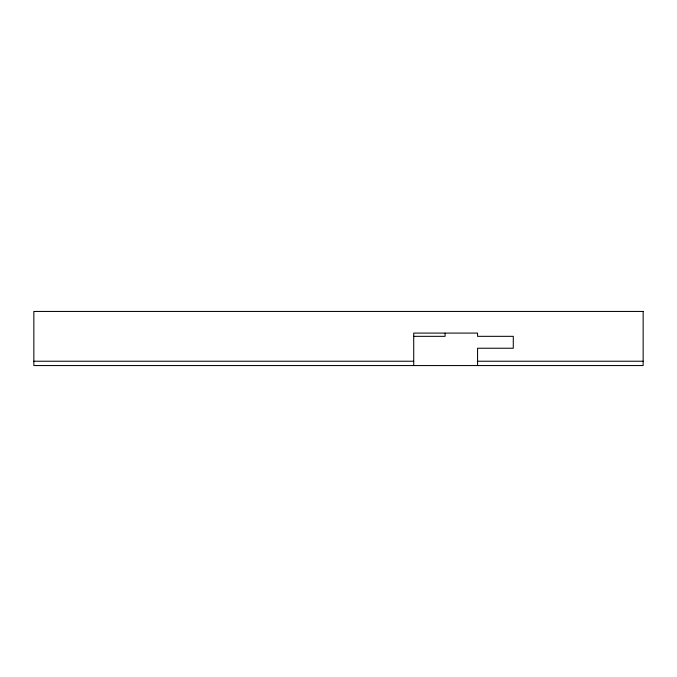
<?xml version="1.0" encoding="UTF-8"?>
<svg xmlns="http://www.w3.org/2000/svg" width="677" height="677" viewBox="0 0 677 677"><rect width="100%" height="100%" fill="white"/><g stroke="black" fill="none" stroke-linecap="round" stroke-linejoin="round"><path stroke-width="1.02" d="M413.681 336.334L445.102 336.334L445.102 333.228M33.85 361.23L413.715 361.23M477.564 361.23L643.15 361.23M477.564 365.555L477.564 348.24L513.284 348.24L513.284 336.334L477.564 336.334L477.564 333.092L413.715 333.092L413.715 365.555M643.15 311.445L33.85 311.445L33.85 365.555L643.15 365.555L643.15 311.445"/></g></svg>
